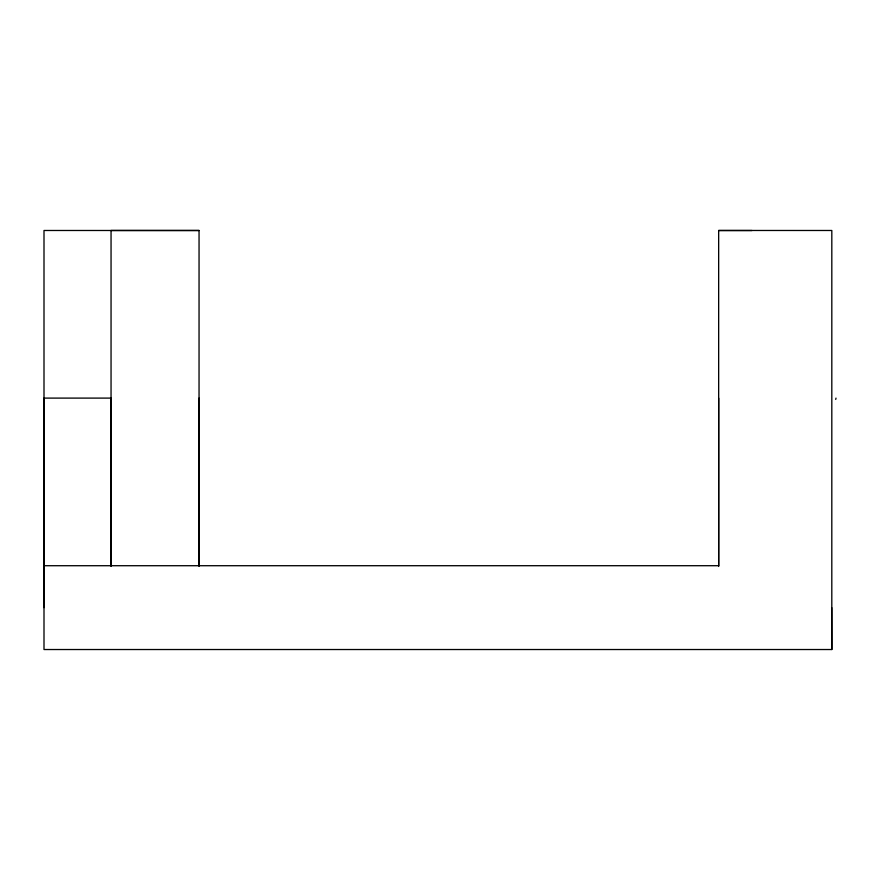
<?xml version="1.0" encoding="UTF-8"?>
<svg xmlns="http://www.w3.org/2000/svg" width="880" height="880" viewBox="0 0 880 880"><rect width="100%" height="100%" fill="white"/><g stroke="black" fill="none" stroke-linecap="round" stroke-linejoin="round"><path stroke-width="1.32" d="M111.045 565.719L111.056 230.483L199.056 230.494L199.045 566.225M718.663 566.467L718.663 230.472L831.82 230.483L831.809 649.528L44 649.528L44 230.483L199.056 230.494M835.736 399.421L836 398.101M751.971 230.527L718.674 230.527M718.553 565.708L44 565.719M831.71 607.585L831.809 649.517M718.663 398.145L718.674 565.763M199.045 398.101L199.045 565.719M111.045 566.236L111.045 398.101L44 398.101L44 607.629"/></g></svg>
